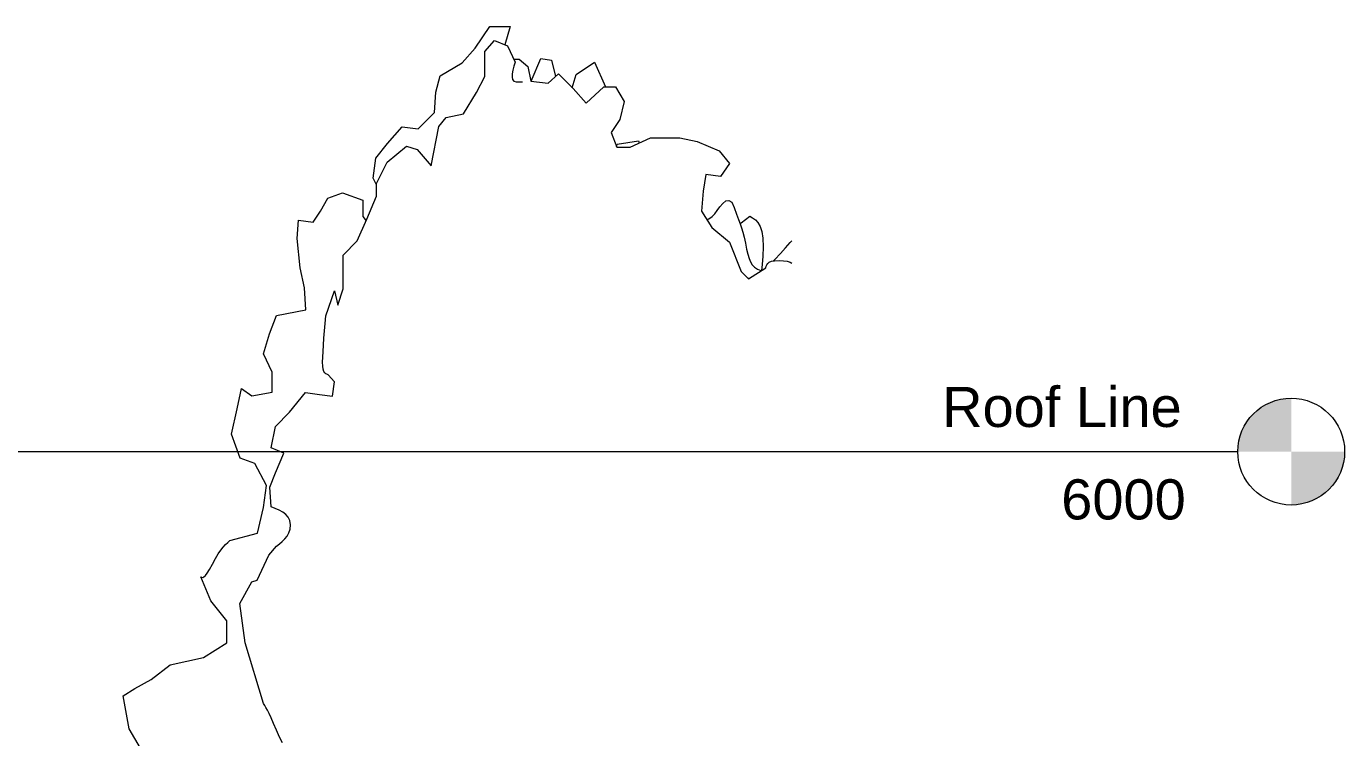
# Model space of a CAD drawing. Header units: millimetres. Extents: x -22400 to 100951, y -3625 to 17206.
# Drawn here: x 20128 to 29997, y 3860 to 9182 of the extents above; entities that cross this region are included whole.
import ezdxf

# ---------------------------------------------------------------- set-up
doc = ezdxf.new("R2010")
doc.units = ezdxf.units.MM
doc.linetypes.add('Dash - Tight', pattern=[4.5, 3, -1.5])
doc.layers.add('A-FLOR-LEVL', color=51, linetype='Continuous', lineweight=9)
doc.layers.add('L-PLNT', color=71, linetype='Continuous', lineweight=9)
doc.styles.add('Arial', font='arial.ttf', dxfattribs={"height": 299.9999999999997})

# ---------------------------------------------------------------- blocks, each defined once
blk = doc.blocks.new('RPC Tree - Deciduous - Honey Locust - 25_-V26-South')
at = {"layer": 'L-PLNT'}
for p, q in [((25471.31661062398, 7704.485497345425), (25480.06729376621, 7711.751510534315)), ((25480.06729376621, 7711.751510534315), (25511.8341002673, 7737.151122961072)), ((25511.8341002673, 7737.151122961072), (25543.44072512073, 7761.967050085096)), ((25543.44072512073, 7761.967050085096), (25565.00396066513, 7749.191085729627)), ((25565.00396066513, 7749.191085729627), (25585.68085775908, 7733.900158605607)), ((25585.68085775908, 7733.900158605607), (25604.58472973117, 7713.554888830216)), ((25604.58472973117, 7713.554888830216), (25620.83121575775, 7685.640313634901)), ((25620.83121575775, 7685.640313634901), (25633.53187931326, 7647.667050085096)), ((25633.53187931326, 7647.667050085096), (25641.80421675259, 7597.045139989881)), ((25641.80421675259, 7597.045139989881), (25644.75783142192, 7531.310198888807)), ((25644.75783142192, 7531.310198888807), (25642.28697584441, 7461.841183385877)), ((25642.28697584441, 7461.841183385877), (25636.27238712165, 7400.652476415663)), ((25636.27238712165, 7400.652476415663), (25630.0939642546, 7355.516967211816))]:
    blk.add_line(p, q, dxfattribs=at)
blk = doc.blocks.new('RPC Tree - Deciduous - Honey Locust - 25_-V27-South')
at = {"layer": 'L-PLNT'}
for p, q in [((25281.79441765888, 7779.85829482291), (25298.61062218912, 7803.607426597811)), ((25298.61062218912, 7803.607426597811), (25318.58345124752, 7831.369685508945)), ((25318.58345124752, 7831.369685508945), (25340.6183330991, 7857.328566124179)), ((25340.6183330991, 7857.328566124179), (25363.62694995468, 7875.616403343417)), ((25363.62694995468, 7875.616403343417), (25386.5117561749, 7880.391693260412)), ((25386.5117561749, 7880.391693260412), (25408.18434650285, 7865.786770775057)), ((25408.18434650285, 7865.786770775057), (25427.54879345299, 7825.985130455236)), ((25427.54879345299, 7825.985130455236), (25444.18310874532, 7777.394491722323)), ((25223.11519486009, 7734.778113497731), (25237.64208437625, 7742.190245201327)), ((25237.64208437625, 7742.190245201327), (25262.99711176117, 7760.325766136386)), ((25262.99711176117, 7760.325766136386), (25281.79441765888, 7779.85829482291)), ((25444.18310874532, 7777.394491722323), (25458.62998618919, 7738.100959923009)), ((25458.62998618919, 7738.100959923009), (25471.25779631856, 7704.648932029941)), ((25471.25779631856, 7704.648932029941), (25482.42734370489, 7673.610710289217)), ((25482.42734370489, 7673.610710289217), (25492.50393751001, 7641.555690147617)), ((25492.50393751001, 7641.555690147617), (25501.85293062967, 7605.081172325351)), ((25501.85293062967, 7605.081172325351), (25510.83810153965, 7560.732716514804)), ((25510.83810153965, 7560.732716514804), (25519.47773100491, 7515.368625023105)), ((25519.47773100491, 7515.368625023105), (25528.11902235789, 7477.472100975253)), ((25772.57794968273, 7483.719975425936), (25810.68191360143, 7526.13831649039)), ((25810.68191360143, 7526.13831649039), (25845.67208120312, 7563.679629661777)), ((25845.67208120312, 7563.679629661777), (25858.13931496835, 7576.095860460649)), ((25528.11902235789, 7477.472100975253), (25537.60857619181, 7446.051925804354)), ((25537.60857619181, 7446.051925804354), (25548.79797876304, 7420.042466881016)), ((25548.79797876304, 7420.042466881016), (25562.53864139241, 7398.503083946444)), ((25718.6308205623, 7426.391710567395), (25730.28308831475, 7438.051251365878)), ((25730.28308831475, 7438.051251365878), (25772.57794968273, 7483.719975425936)), ((25562.53864139241, 7398.503083946444), (25579.67742707644, 7380.367563011386)), ((25579.67742707644, 7380.367563011386), (25601.06574713598, 7364.670265342928)), ((25601.06574713598, 7364.670265342928), (25625.99581233657, 7355.552217247226)), ((25625.99581233657, 7355.552217247226), (25632.29669039011, 7355.4980205803)), ((25528.10739962104, 7297.705716875831), (25542.3371416091, 7299.18685642024))]:
    blk.add_line(p, q, dxfattribs=at)
blk = doc.blocks.new('RPC Tree - Deciduous - Red Maple - 30_-V28-South')
at = {"layer": 'L-PLNT'}
for p, q in [((23488.34675191735, 9017.899363127266), (23597.66860260914, 9182.161429777656)), ((23597.66860260914, 9182.161429777656), (23750.71940295552, 9182.161429777656)), ((23750.71940295552, 9182.161429777656), (23710.44867615579, 9043.496805018387)), ((23389.95668379251, 8908.399651518377), (23488.34675191735, 9017.899363127266)), ((23560.92088905744, 8995.318764677557), (23633.33121770599, 9075.531891813787)), ((23560.92088905744, 8808.1714670091), (23560.92088905744, 8995.318764677557)), ((23633.33121770599, 9075.531891813787), (23729.8796892547, 9035.425037565741)), ((23729.8796892547, 9035.425037565741), (23786.19831988595, 8915.105637541328)), ((23225.97185920666, 8812.56538485578), (23389.95668379251, 8908.399651518377)), ((23777.77750199306, 8883.812780180486), (23770.5529808574, 8853.789612761053)), ((23776.53259497015, 8935.755539885076), (23816.31272312301, 8935.755539885076)), ((23786.19831988595, 8915.105637541328), (23777.77750199306, 8883.812780180486)), ((23816.31272312301, 8935.755539885076), (23881.90604329053, 8881.018764677558)), ((23908.12238954714, 8771.039307106032), (23979.29327309148, 8941.851679411446)), ((23979.29327309148, 8941.851679411446), (24059.74958741708, 8928.491448393377)), ((24059.74958741708, 8928.491448393377), (24090.16628225393, 8807.188286904553)), ((24244.79717732812, 8821.531698027165), (24381.57272362592, 8915.105637541328)), ((24381.57272362592, 8915.105637541328), (24463.06852203302, 8730.447141447574)), ((23193.17652952434, 8689.375229826484), (23225.97185920666, 8812.56538485578)), ((23496.55718022731, 8687.851485624822), (23560.92088905744, 8808.1714670091)), ((23765.72104230275, 8826.357566252263), (23764.4778190843, 8802.786330595525)), ((23764.4778190843, 8802.786330595525), (23768.01976649457, 8784.346177092108)), ((23770.5529808574, 8853.789612761053), (23765.72104230275, 8826.357566252263)), ((23768.01976649457, 8784.346177092108), (23777.54317035737, 8772.331794157537)), ((23881.90604329053, 8881.018764677558), (23903.77041743072, 8771.493473234686)), ((24034.95683638232, 8757.803029814275), (24111.48253036697, 8826.25582827619)), ((24111.48253036697, 8826.25582827619), (24220.80439205862, 8716.756698027166)), ((24215.01372420921, 8722.556755611817), (24244.79717732812, 8821.531698027165)), ((23182.24274468527, 8538.804187956368), (23193.17652952434, 8689.375229826484)), ((23400.01009722953, 8527.424649992498), (23496.55718022731, 8687.851485624822)), ((23777.54317035737, 8772.331794157537), (23794.24416342786, 8768.064612761053)), ((23794.24416342786, 8768.064612761053), (23842.52303972175, 8768.064612761053)), ((23903.77041743072, 8771.493473234686), (24034.95683638232, 8757.803029814275)), ((24220.80439205862, 8716.756698027166), (24319.19446018345, 8607.231987944158)), ((24319.19446018345, 8607.231987944158), (24450.38192379797, 8730.447141447574)), ((24450.38192379797, 8730.447141447574), (24537.84023287433, 8730.447141447574)), ((24537.84023287433, 8730.447141447574), (24603.43293452787, 8620.922431364566)), ((24603.43293452787, 8620.922431364566), (24570.63557355501, 8484.041832914862)), ((23061.98910592658, 8415.588453093083), (23182.24274468527, 8538.804187956368)), ((23214.96099849937, 8433.825712004216), (23271.2811488832, 8500.678608122382)), ((23271.2811488832, 8500.678608122382), (23400.01009722953, 8527.424649992498)), ((22832.41363449466, 8306.089322844058), (22941.73551420486, 8429.278896513497)), ((22941.73551420486, 8429.278896513497), (23061.98910592658, 8415.588453093083)), ((23158.6423350677, 8139.718663969546), (23214.96099849937, 8433.825712004216)), ((24570.63557355501, 8484.041832914862), (24505.0428774014, 8388.232564726384)), ((22744.95538895508, 8196.589611235175), (22832.41363449466, 8306.089322844058)), ((24505.0428774014, 8388.232564726384), (24548.77200292117, 8278.707854643377)), ((24546.87742008935, 8283.453058964638), (24550.53015713919, 8300.145499601873)), ((24550.53015713919, 8300.145499601873), (24711.44252338706, 8326.891541471989)), ((24647.162071046, 8278.707854643377), (24800.21308177588, 8347.160653105291)), ((24711.44252338706, 8326.891541471989), (24714.54545706649, 8308.845397159072)), ((24800.21308177588, 8347.160653105291), (25018.85679415934, 8347.160653105291)), ((25018.85679415934, 8347.160653105291), (25150.04417071861, 8319.779766264468)), ((25150.04417071861, 8319.779766264468), (25314.02700403377, 8251.326386442694)), ((22723.08978703269, 8045.992989531071), (22744.95538895508, 8196.589611235175)), ((22828.77257904046, 8166.465287199529), (22973.59323633755, 8286.785268583804)), ((22973.59323633755, 8286.785268583804), (23054.04863225151, 8260.038645353825)), ((23054.04863225151, 8260.038645353825), (23158.6423350677, 8139.718663969546)), ((24548.77200292117, 8278.707854643377), (24647.162071046, 8278.707854643377)), ((25314.02700403377, 8251.326386442694), (25390.55355406164, 8155.517699614078)), ((22748.31569617433, 8006.038451567205), (22828.77257904046, 8166.465287199529)), ((25390.55355406164, 8155.517699614078), (25324.9588266195, 8059.683432951482)), ((22748.31569617434, 7996.35915901679), (22723.08978703269, 8045.992989531071)), ((22748.31569617433, 7912.439513578922), (22748.31569617433, 8006.038451567205)), ((25215.63694140935, 8073.373876371893), (25193.77342881233, 7950.183721342593)), ((25324.9588266195, 8059.683432951482), (25215.63694140935, 8073.373876371893)), ((22329.5295255331, 7799.612679472477), (22384.19046263839, 7895.42136630109)), ((22384.19046263839, 7895.42136630109), (22493.51432110071, 7936.493277922185)), ((22493.51432110071, 7936.493277922185), (22646.5653318306, 7881.73092288068)), ((22675.90532379189, 7738.652446928533), (22748.31569617433, 7912.439513578922)), ((25193.77342881233, 7950.183721342593), (25182.83952790097, 7799.612679472477)), ((22274.86858292804, 7717.468856230289), (22329.5295255331, 7799.612679472477)), ((22646.5653318306, 7881.73092288068), (22646.56533733039, 7758.540767851385)), ((25182.83952790097, 7799.612679472477), (25259.36607792884, 7676.42252444318)), ((22154.61488613253, 7594.278701200994), (22165.54669771791, 7731.159881010562)), ((22165.54669771791, 7731.159881010562), (22274.86858292804, 7717.468856230289)), ((22603.49503887724, 7578.22619265607), (22675.90532379189, 7738.652446928533)), ((22646.56533733039, 7758.540767851385), (22671.0472771018, 7727.889359412851)), ((25259.36607792884, 7676.42252444318), (25390.55357606173, 7566.897814360172)), ((22176.47852580294, 7375.254279509098), (22154.61488613253, 7594.278701200994)), ((22498.90282301321, 7471.266442289862), (22603.49503887724, 7578.22619265607)), ((25390.55357606173, 7566.897814360172), (25478.0098648488, 7347.87339266828)), ((22498.90282301321, 7217.266248503241), (22498.90282301321, 7471.266442289862)), ((25670.45499270316, 7398.088932219059), (25677.33978563795, 7408.29993685773)), ((25677.33978563795, 7408.29993685773), (25688.52719691759, 7417.088353910953)), ((25688.52719691759, 7417.088353910953), (25705.45131658336, 7423.946656218082)), ((25705.45131658336, 7423.946656218082), (25729.54623467659, 7428.416732206853)), ((25729.54623467659, 7428.416732206853), (25762.24824663804, 7430.017215910465)), ((25762.24824663804, 7430.017215910465), (25796.22428306677, 7428.416732206853)), ((25796.22428306677, 7428.416732206853), (25823.88927865089, 7423.946656218082)), ((25823.88927865089, 7423.946656218082), (25846.29660183433, 7417.088353910953)), ((25846.29660183433, 7417.088353910953), (25858.13931496835, 7411.369124238174)), ((22209.27583973734, 7224.68323763898), (22176.47852580294, 7375.254279509098)), ((25478.0098648488, 7347.87339266828), (25532.67069138022, 7293.136036100896)), ((25532.67069138022, 7293.136036100896), (25663.85817851321, 7375.254279509098)), ((25663.85817851321, 7375.254279509098), (25666.44046917679, 7386.912870207342)), ((25666.44046917679, 7386.912870207342), (25670.45499270316, 7398.088932219059)), ((22220.20766232243, 7060.421170988589), (22209.27583973734, 7224.68323763898)), ((22458.67438158014, 7096.946267118963), (22498.90282301321, 7217.266248503241)), ((22370.17238771471, 7016.733139982731), (22434.53764909784, 7203.906017485172)), ((22434.53764909784, 7203.906017485172), (22458.67438158014, 7096.946267118963)), ((21946.90307637048, 6882.468660917789), (22001.56401347576, 7019.349259367496)), ((22001.56401347576, 7019.349259367496), (22220.20766232243, 7060.421170988589)), ((22365.03627997286, 6959.58313998273), (22370.17238771471, 7016.733139982731)), ((22360.10957008414, 6903.373198881656), (22365.03627997286, 6959.58313998273)), ((21903.17395635066, 6731.897619047671), (21946.90307637048, 6882.468660917789)), ((22351.73575518678, 6797.530822172672), (22355.60620422589, 6849.042212858707)), ((22355.60620422589, 6849.042212858707), (22360.10957008414, 6903.373198881656)), ((21968.76659996739, 6595.016439238099), (21903.17395635066, 6731.897619047671)), ((22346.74029562698, 6706.624161711246), (22348.70919523986, 6749.728507414371)), ((22348.70919523986, 6749.728507414371), (22351.73575518678, 6797.530822172672)), ((22346.03565523242, 6669.134008207828), (22346.74029562698, 6706.624161711246)), ((22347.20964770707, 6639.060262480289), (22346.03565523242, 6669.134008207828)), ((22350.49301304106, 6616.683139982731), (22347.20964770707, 6639.060262480289)), ((22355.53588013487, 6600.731788054019), (22350.49301304106, 6616.683139982731)), ((21968.76660546719, 6444.445397367982), (21968.76659996739, 6595.016439238099)), ((22361.98662853339, 6589.93651675275), (22355.53588013487, 6600.731788054019)), ((22369.49206336158, 6583.002637663392), (22361.98662853339, 6589.93651675275)), ((22377.70231351988, 6578.633718290836), (22369.49206336158, 6583.002637663392)), ((22386.26409666548, 6575.560068693668), (22377.70231351988, 6578.633718290836)), ((22434.53764909784, 6522.067984953434), (22386.26409666548, 6575.560068693668)), ((22418.44594014708, 6415.133814421205), (22434.53764909784, 6522.067984953434)), ((21706.39383110073, 6321.229662504701), (21739.19508053962, 6471.801285734684)), ((21739.19508053962, 6471.801285734684), (21815.71571631087, 6417.063929167301)), ((21815.71571631087, 6417.063929167301), (21968.76660546719, 6444.445397367982)), ((22096.61972069917, 6294.813833036927), (22217.3035580462, 6441.854857817203)), ((22217.3035580462, 6441.854857817203), (22321.89874781457, 6428.494045439274)), ((22321.89874781457, 6428.494045439274), (22418.44594014708, 6415.133814421205)), ((21662.65844310325, 6129.58670901349), (21706.39383110073, 6321.229662504701)), ((21992.03205315944, 6187.854664030579), (22096.61972069917, 6294.813833036927)), ((21728.26142827524, 5951.634198942691), (21662.65844310325, 6129.58670901349)), ((21959.8549329377, 6027.427828398256), (21992.03205315944, 6187.854664030579)), ((22056.40203780243, 5987.320974150209), (21959.8549329377, 6027.427828398256)), ((21837.5791348337, 5910.587867155582), (21728.26142827524, 5951.634198942691)), ((21992.03205315944, 5840.254950895815), (22056.40203780243, 5987.320974150209)), ((21925.03750744682, 5746.325800505191), (21837.5791348337, 5910.587867155582)), ((21951.79915086986, 5733.320780363588), (21992.03205315944, 5840.254950895815)), ((21903.17399484965, 5582.0637338548), (21925.03750744682, 5746.325800505191)), ((21959.8549329377, 5586.254757109193), (21951.79915086986, 5733.320780363588)), ((21859.44487482984, 5390.420780363587), (21903.17399484965, 5582.0637338548)), ((21990.67175432428, 5574.64732607892), (21959.8549329377, 5586.254757109193)), ((22020.21976816822, 5562.09925478986), (21990.67175432428, 5574.64732607892)), ((22047.24556125531, 5547.67222842267), (22020.21976816822, 5562.09925478986)), ((22070.46510665005, 5530.451186552555), (22047.24556125531, 5547.67222842267)), ((22088.62516607377, 5509.470490446598), (22070.46510665005, 5530.451186552555)), ((22100.44118778435, 5483.816823759584), (22088.62516607377, 5509.470490446598)), ((22104.67550276702, 5452.574544706851), (22100.44118778435, 5483.816823759584)), ((22101.61832909888, 5420.519524565248), (22104.67550276702, 5452.574544706851)), ((21635.29364699724, 5320.773868742494), (21651.72480183862, 5335.658425322084)), ((21651.72480183862, 5335.658425322084), (21859.44487482984, 5390.420780363587)), ((22043.68387346157, 5327.454274931459), (22063.20423172047, 5346.859485807923)), ((22063.20423172047, 5346.859485807923), (22079.97320365224, 5368.373288908509)), ((22079.97320365224, 5368.373288908509), (22093.07342723384, 5392.70668734601)), ((22093.07342723384, 5392.70668734601), (22101.61832909888, 5420.519524565248)), ((21543.01555889395, 5200.250992765931), (21563.76743407086, 5234.896552458315)), ((21563.76743407086, 5234.896552458315), (21583.07907280255, 5262.937864103822)), ((21583.07907280255, 5262.937864103822), (21601.25481471967, 5285.721938505675)), ((21601.25481471967, 5285.721938505675), (21618.55814702527, 5304.568462553529)), ((21618.55814702527, 5304.568462553529), (21635.29364699724, 5320.773868742494)), ((21943.75858819486, 5225.295394316225), (22000.07261583445, 5292.148290434388)), ((22000.07261583445, 5292.148290434388), (22022.3291410276, 5309.445490446596)), ((22022.3291410276, 5309.445490446596), (22043.68387346157, 5327.454274931459)), ((21499.34122014064, 5117.548482695132), (21520.53928795781, 5157.705915251283)), ((21520.53928795781, 5157.705915251283), (21543.01555889395, 5200.250992765931)), ((21855.25204600513, 5038.122516813783), (21943.75858819486, 5225.295394316225)), ((21509.60562469372, 4883.944427671935), (21433.08916207434, 5061.896647062807)), ((21433.08916207434, 5061.896647062807), (21440.22954920344, 5059.280527678041)), ((21440.22954920344, 5059.280527678041), (21448.03944919036, 5058.721840849425)), ((21448.03944919036, 5058.721840849425), (21457.18814274557, 5062.252439299134)), ((21457.18814274557, 5062.252439299134), (21468.34514272688, 5071.853597441224)), ((21468.34514272688, 5071.853597441224), (21482.17972984478, 5089.608327665834)), ((21482.17972984478, 5089.608327665834), (21499.34122014064, 5117.548482695132)), ((21815.01896878, 5024.762285795717), (21855.25204600513, 5038.122516813783)), ((21726.5276459831, 4864.335450163393), (21815.01896878, 5024.762285795717)), ((21629.87743997955, 4733.347515287903), (21509.60562469372, 4883.944427671935)), ((21766.74532887986, 4570.228692808654), (21726.5276459831, 4864.335450163393)), ((21629.87744547949, 4569.085739317446), (21629.87743997955, 4733.347515287903)), ((21454.95676474878, 4459.586318388489), (21629.87744547949, 4569.085739317446)), ((21903.52551096972, 4115.669810667541), (21766.74532887986, 4570.228692808654)), ((21203.51987004551, 4404.823672667055), (21454.95676474878, 4459.586318388489)), ((21061.40067640093, 4295.324251738098), (21203.51987004551, 4404.823672667055)), ((20941.12863996751, 4226.871162596254), (21061.40067640093, 4295.324251738098)), ((20853.67851408403, 4172.134096708803), (20941.12863996751, 4226.871162596254)), ((20897.41368643373, 3925.728497496156), (20853.67851408403, 4172.134096708803)), ((21912.25392022649, 4101.064888182189), (21903.52551096972, 4115.669810667541)), ((21921.60894862263, 4084.681876554992), (21912.25392022649, 4101.064888182189)), ((21932.23278456138, 4064.819135466125), (21921.60894862263, 4084.681876554992)), ((21944.76744151049, 4039.672995939758), (21932.23278456138, 4064.819135466125)), ((21959.82431921648, 4007.516528502016), (21944.76744151049, 4039.672995939758)), ((21978.04525621152, 3966.597223845031), (21959.82431921648, 4007.516528502016)), ((22000.07261583445, 3915.136702147033), (21978.04525621152, 3966.597223845031)), ((21050.4667974892, 3665.65774401715), (20897.41368643373, 3925.728497496156)), ((22023.73544791236, 3862.914308348205), (22000.07261583445, 3915.136702147033)), ((22046.57293406637, 3819.810544004943), (22023.73544791236, 3862.914308348205))]:
    blk.add_line(p, q, dxfattribs=at)
blk = doc.blocks.new('Level - M_Level Head - Circle-24867-South')
at = {"layer": 'A-FLOR-LEVL'}
h = blk.add_hatch(color=256, dxfattribs=at)
edge = h.paths.add_edge_path(flags=0)
edge.add_line((29596.38100824306, 1.288203209421295e-12), (29196.38100824306, 1.288203209421295e-12))
edge.add_arc((29596.38100824306, -1.394048223685772e-13), 399.9999999999994, 90.00000000000028, 180.0000000000002, ccw=False)
edge.add_line((29596.38100824306, 399.9999999999997), (29596.38100824306, 1.307398633798584e-12))
h = blk.add_hatch(color=256, dxfattribs=at)
edge = h.paths.add_edge_path(flags=0)
edge.add_line((29596.38100824306, -399.9999999999997), (29596.38100824306, -2.614797267597169e-12))
edge.add_line((29596.38100824306, -2.590844205840879e-12), (29996.38100824306, -2.590844205840879e-12))
edge.add_arc((29596.38100824306, -1.586231146433191e-13), 399.9999999999991, 269.99999999999994, 359.9999999999998, ccw=False)
blk.add_circle((29596.38100824306, 0), 400, dxfattribs=at)

msp = doc.modelspace()

# ---------------------------------------------------------------- linework, layer by layer
at = {"layer": 'A-FLOR-LEVL', "linetype": 'Dash - Tight'}
msp.add_line((-22400.13677109567, 6000), (29196.38100824307, 6000), dxfattribs=at)

# ---------------------------------------------------------------- block references
at = {"layer": 'A-FLOR-LEVL'}
msp.add_blockref('Level - M_Level Head - Circle-24867-South', (0, 5999.999999999996), dxfattribs=at)
at = {"layer": 'L-PLNT'}
for name in ['RPC Tree - Deciduous - Red Maple - 30_-V28-South', 'RPC Tree - Deciduous - Honey Locust - 25_-V27-South', 'RPC Tree - Deciduous - Honey Locust - 25_-V26-South']:
    msp.add_blockref(name, (0, 0), dxfattribs=at)

# ---------------------------------------------------------------- texts
at = {"layer": 'A-FLOR-LEVL', "char_height": 299.9999999999997, "attachment_point": 1, "style": 'Arial'}
for s, insert, width in [('Roof Line', (26983.13491572737, 6484.386228997507), 2212.657499999998), ('6000', (27874.90785660425, 5792.554712652987), 1154.429999999999)]:
    msp.add_mtext(s, dxfattribs=dict(at, insert=insert, width=width))

doc.saveas('drawing.dxf')
